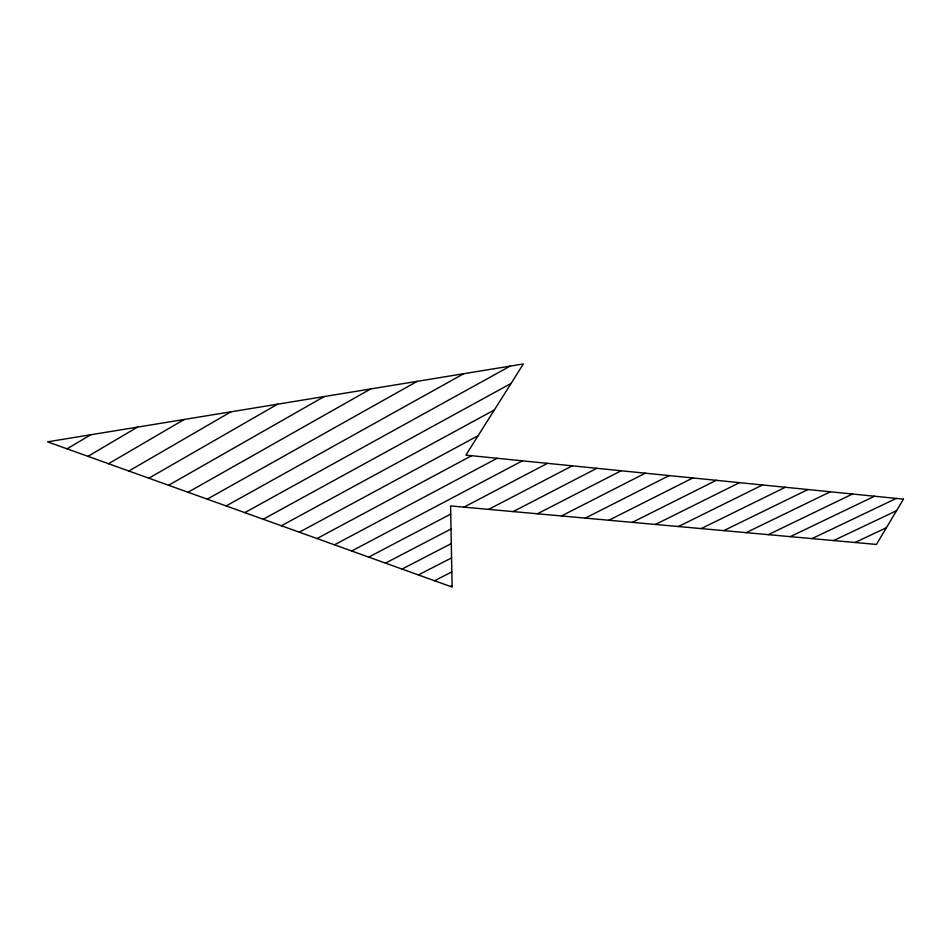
<?xml version="1.0" encoding="UTF-8"?>
<svg xmlns="http://www.w3.org/2000/svg" width="951" height="951" viewBox="0 0 951 951"><rect width="100%" height="100%" fill="white"/><g stroke="black" fill="none" stroke-linecap="round" stroke-linejoin="round"><path stroke-width="1.43" d="M67.069 448.848L90.714 434.773M87.956 456.349L137.491 427.118M108.545 463.731L184.232 419.462M128.849 471.018L230.927 411.819M148.855 478.198L277.573 404.187M168.589 485.283L324.184 396.555M188.036 492.261L370.747 388.935M207.223 499.156L417.251 381.327M226.148 505.944L463.731 373.719M244.823 512.637L510.152 366.123M263.237 519.246L511.079 383.431M281.401 525.772L494.354 409.952M299.327 532.203L478.139 435.677M317.016 538.551L471.613 455.707M334.467 544.816L497.147 458.275M351.692 550.998L522.432 460.819M368.691 557.108L450.726 514.075M463.957 507.145L547.467 463.339M385.476 563.123L451.012 528.994M488.671 509.379L572.276 465.835M402.047 569.067L451.285 543.603M513.171 511.59L596.848 468.308M418.392 574.939L451.559 557.904M537.434 513.778L621.181 470.757M434.548 580.74L451.832 571.92M561.47 515.953L645.289 473.182M450.489 586.458L452.094 585.65M585.293 518.117L669.171 475.583M608.902 520.245L692.839 477.961M632.284 522.361L716.281 480.314M655.465 524.453L739.509 482.656M678.432 526.533L762.524 484.962M701.196 528.59L785.324 487.257M723.759 530.634L807.922 489.527M746.119 532.655L830.318 491.786M768.289 534.664L852.512 494.021M790.257 536.649L874.504 496.232M812.035 538.611L896.294 498.419M833.623 540.56L896.531 510.723M855.02 542.498L886.415 527.698M903.45 499.144L876.43 544.436L450.572 505.932L452.117 587.04L47.55 441.835L523.359 363.96L465.871 455.137L903.45 499.144"/></g></svg>
